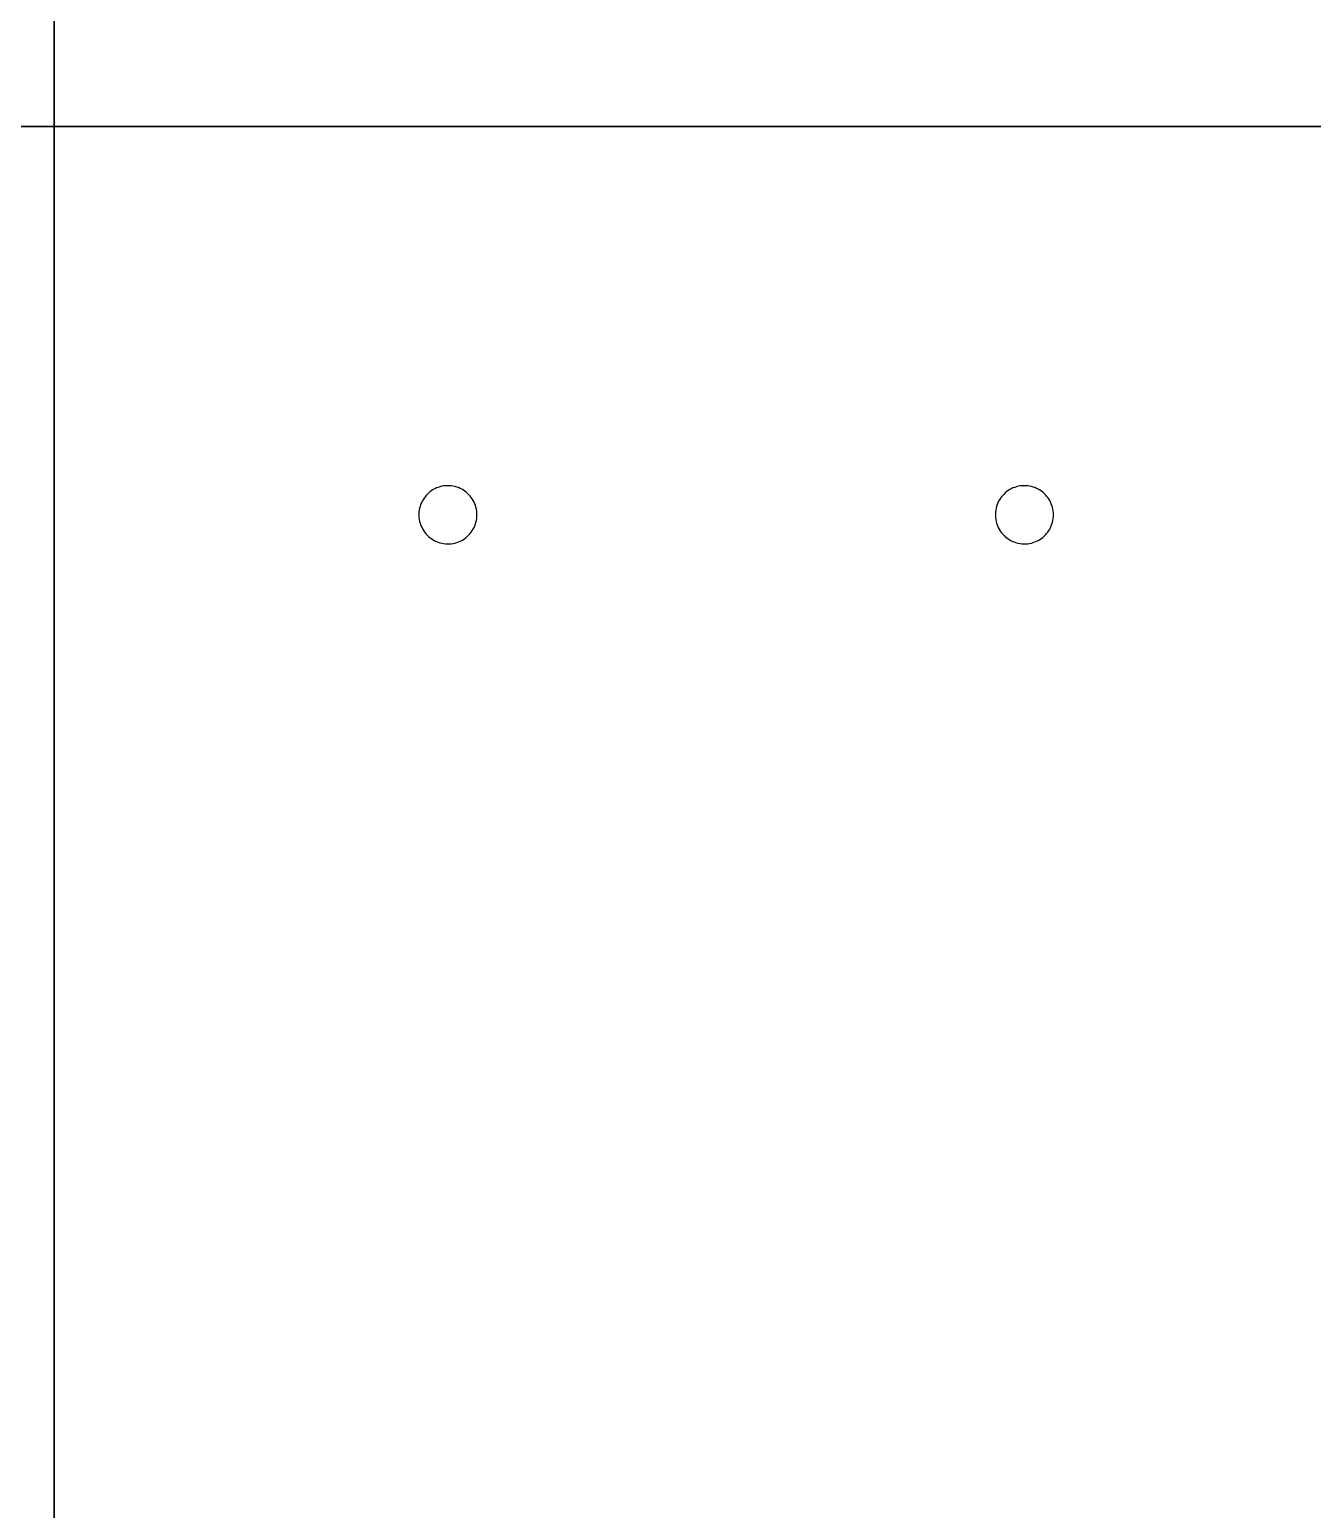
# Model space of a CAD drawing. Header units: metres. Extents: x 0 to 978, y 0 to 1152.
# Drawn here: x 70.3 to 146.4, y 263.5 to 351.4 of the extents above; entities that cross this region are included whole.
import ezdxf

# ---------------------------------------------------------------- set-up
doc = ezdxf.new("R2010")
doc.units = ezdxf.units.M

msp = doc.modelspace()

# ---------------------------------------------------------------- linework, layer by layer
for points in [[(71.755, 0), (71.755, 26.192), (71.755, 52.383), (71.755, 78.575), (71.755, 104.767), (71.755, 130.959), (71.755, 157.15), (71.755, 183.342), (71.755, 209.534), (71.755, 235.726), (71.755, 261.917), (71.755, 288.109), (71.755, 314.301), (71.755, 340.492), (71.755, 366.684), (71.755, 392.876), (71.755, 419.068), (71.755, 445.259), (71.755, 471.451), (71.755, 497.643), (71.755, 523.835), (71.755, 550.026), (71.755, 576.218)], [(71.755, 0), (71.755, 26.192), (71.755, 52.383), (71.755, 78.575), (71.755, 104.767), (71.755, 130.959), (71.755, 157.15), (71.755, 183.342), (71.755, 209.534), (71.755, 235.726), (71.755, 261.917), (71.755, 288.109), (71.755, 314.301), (71.755, 340.492), (71.755, 366.684), (71.755, 392.876), (71.755, 419.068), (71.755, 445.259), (71.755, 471.451), (71.755, 497.643), (71.755, 523.835), (71.755, 550.026), (71.755, 576.218)], [(71.755, 0), (71.755, 23.273), (71.755, 46.545), (71.755, 69.818), (71.755, 93.091), (71.755, 116.364), (71.755, 139.636), (71.755, 162.909), (71.755, 186.182), (71.755, 209.455), (71.755, 232.727), (71.755, 256), (71.755, 279.273), (71.755, 302.545), (71.755, 325.818), (71.755, 349.091), (71.755, 372.364)], [(71.755, 372.364), (71.755, 349.091), (71.755, 325.818), (71.755, 302.545), (71.755, 279.273), (71.755, 256), (71.755, 232.727), (71.755, 209.455), (71.755, 186.182), (71.755, 162.909), (71.755, 139.636), (71.755, 116.364), (71.755, 93.091), (71.755, 69.818), (71.755, 46.545), (71.755, 23.273), (71.755, 0)], [(71.755, 0), (71.755, 23.273), (71.755, 46.545), (71.755, 69.818), (71.755, 93.091), (71.755, 116.364), (71.755, 139.636), (71.755, 162.909), (71.755, 186.182), (71.755, 209.455), (71.755, 232.727), (71.755, 256), (71.755, 279.273), (71.755, 302.545), (71.755, 325.818), (71.755, 349.091), (71.755, 372.364)], [(71.755, 372.364), (71.755, 349.091), (71.755, 325.818), (71.755, 302.545), (71.755, 279.273), (71.755, 256), (71.755, 232.727), (71.755, 209.455), (71.755, 186.182), (71.755, 162.909), (71.755, 139.636), (71.755, 116.364), (71.755, 93.091), (71.755, 69.818), (71.755, 46.545), (71.755, 23.273), (71.755, 0)], [(71.755, 353.152), (71.755, 326.961), (71.755, 300.769), (71.755, 274.577), (71.755, 248.385), (71.755, 222.194), (71.755, 196.002), (71.755, 169.81), (71.755, 143.618), (71.755, 117.427), (71.755, 91.235), (71.755, 65.043), (71.755, 38.852), (71.755, 12.66), (85.287, 0), (111.478, 0), (137.67, 0), (163.862, 0), (190.054, 0), (216.245, 0)], [(71.755, 353.152), (71.755, 326.961), (71.755, 300.769), (71.755, 274.577), (71.755, 248.385), (71.755, 222.194), (71.755, 196.002), (71.755, 169.81), (71.755, 143.618), (71.755, 117.427), (71.755, 91.235), (71.755, 65.043), (71.755, 38.852), (71.755, 12.66), (85.287, 0), (111.478, 0), (137.67, 0), (163.862, 0), (190.054, 0), (216.245, 0)], [(0, 345.6), (15.36, 345.6), (30.72, 345.6), (46.08, 345.6), (61.44, 345.6), (76.8, 345.6), (92.16, 345.6), (107.52, 345.6), (122.88, 345.6), (138.24, 345.6), (153.6, 345.6), (168.96, 345.6), (184.32, 345.6), (199.68, 345.6), (215.04, 345.6), (230.4, 345.6), (245.76, 345.6), (261.12, 345.6), (276.48, 345.6), (291.84, 345.6), (307.2, 345.6)], [(0, 161.28), (0, 176.64), (0, 192), (0, 207.36), (0, 222.72), (0, 238.08), (0, 253.44), (0, 268.8), (0, 284.16), (0, 299.52), (0, 314.88), (0, 330.24), (0, 345.6), (15.36, 345.6), (30.72, 345.6), (46.08, 345.6), (61.44, 345.6), (76.8, 345.6), (92.16, 345.6), (107.52, 345.6), (122.88, 345.6), (138.24, 345.6), (153.6, 345.6)], [(0, 161.28), (0, 176.64), (0, 192), (0, 207.36), (0, 222.72), (0, 238.08), (0, 253.44), (0, 268.8), (0, 284.16), (0, 299.52), (0, 314.88), (0, 330.24), (0, 345.6), (15.36, 345.6), (30.72, 345.6), (46.08, 345.6), (61.44, 345.6), (76.8, 345.6), (92.16, 345.6), (107.52, 345.6), (122.88, 345.6), (138.24, 345.6), (153.6, 345.6)], [(161.28, 345.6), (145.92, 345.6), (130.56, 345.6), (115.2, 345.6), (99.84, 345.6), (84.48, 345.6), (69.12, 345.6), (53.76, 345.6), (38.4, 345.6), (23.04, 345.6), (7.68, 345.6), (0, 337.92), (0, 322.56), (0, 307.2), (0, 291.84), (0, 276.48), (0, 261.12), (0, 245.76), (0, 230.4), (0, 215.04), (0, 199.68), (0, 184.32), (0, 168.96)], [(0, 345.6), (15.36, 345.6), (30.72, 345.6), (46.08, 345.6), (61.44, 345.6), (76.8, 345.6), (92.16, 345.6), (107.52, 345.6), (122.88, 345.6), (138.24, 345.6), (153.6, 345.6), (168.96, 345.6), (184.32, 345.6), (199.68, 345.6), (215.04, 345.6), (230.4, 345.6), (245.76, 345.6), (261.12, 345.6), (276.48, 345.6), (291.84, 345.6), (307.2, 345.6)], [(307.2, 345.6), (291.84, 345.6), (276.48, 345.6), (261.12, 345.6), (245.76, 345.6), (230.4, 345.6), (215.04, 345.6), (199.68, 345.6), (184.32, 345.6), (168.96, 345.6), (153.6, 345.6), (138.24, 345.6), (122.88, 345.6), (107.52, 345.6), (92.16, 345.6), (76.8, 345.6), (61.44, 345.6), (46.08, 345.6), (30.72, 345.6), (15.36, 345.6), (0, 345.6)], [(0, 345.6), (8.378, 345.6), (16.756, 345.6), (25.135, 345.6), (33.513, 345.6), (41.891, 345.6), (50.269, 345.6), (58.647, 345.6), (67.025, 345.6), (75.404, 345.6), (83.782, 345.6), (92.16, 345.6), (100.538, 345.6), (108.916, 345.6), (117.295, 345.6), (125.673, 345.6), (134.051, 345.6), (142.429, 345.6), (150.807, 345.6)], [(150.807, 345.6), (142.429, 345.6), (134.051, 345.6), (125.673, 345.6), (117.295, 345.6), (108.916, 345.6), (100.538, 345.6), (92.16, 345.6), (83.782, 345.6), (75.404, 345.6), (67.025, 345.6), (58.647, 345.6), (50.269, 345.6), (41.891, 345.6), (33.513, 345.6), (25.135, 345.6), (16.756, 345.6), (8.378, 345.6), (0, 345.6)], [(307.2, 345.6), (291.84, 345.6), (276.48, 345.6), (261.12, 345.6), (245.76, 345.6), (230.4, 345.6), (215.04, 345.6), (199.68, 345.6), (184.32, 345.6), (168.96, 345.6), (153.6, 345.6), (138.24, 345.6), (122.88, 345.6), (107.52, 345.6), (92.16, 345.6), (76.8, 345.6), (61.44, 345.6), (46.08, 345.6), (30.72, 345.6), (15.36, 345.6), (0, 345.6)], [(161.28, 345.6), (145.92, 345.6), (130.56, 345.6), (115.2, 345.6), (99.84, 345.6), (84.48, 345.6), (69.12, 345.6), (53.76, 345.6), (38.4, 345.6), (23.04, 345.6), (7.68, 345.6), (0, 337.92), (0, 322.56), (0, 307.2), (0, 291.84), (0, 276.48), (0, 261.12), (0, 245.76), (0, 230.4), (0, 215.04), (0, 199.68), (0, 184.32), (0, 168.96)], [(0, 345.6), (26.749, 345.6), (53.498, 345.6), (80.247, 345.6), (106.996, 345.6), (133.745, 345.6), (160.495, 345.6), (187.244, 345.6), (213.993, 345.6), (240.742, 345.6), (267.491, 345.6), (294.24, 345.6), (320.989, 345.6), (347.738, 345.6), (374.487, 345.6), (401.236, 345.6), (427.985, 345.6), (454.735, 345.6), (481.484, 345.6), (508.233, 345.6)], [(0, 345.6), (19.767, 345.6), (39.535, 345.6), (59.302, 345.6), (79.069, 345.6), (98.836, 345.6), (118.604, 345.6), (138.371, 345.6), (158.138, 345.6), (177.905, 345.6), (197.673, 345.6), (217.44, 345.6), (237.207, 345.6), (256.975, 345.6), (276.742, 345.6), (296.509, 345.6)], [(296.509, 345.6), (276.742, 345.6), (256.975, 345.6), (237.207, 345.6), (217.44, 345.6), (197.673, 345.6), (177.905, 345.6), (158.138, 345.6), (138.371, 345.6), (118.604, 345.6), (98.836, 345.6), (79.069, 345.6), (59.302, 345.6), (39.535, 345.6), (19.767, 345.6), (0, 345.6)], [(309.753, 345.6), (283.004, 345.6), (256.255, 345.6), (229.505, 345.6), (202.756, 345.6), (176.007, 345.6), (149.258, 345.6), (122.509, 345.6), (95.76, 345.6), (69.011, 345.6), (42.262, 345.6), (15.513, 345.6), (0, 334.364), (0, 307.615), (0, 280.865), (0, 254.116), (0, 227.367), (0, 200.618), (0, 173.869)], [(0, 345.6), (26.749, 345.6), (53.498, 345.6), (80.247, 345.6), (106.996, 345.6), (133.745, 345.6), (160.495, 345.6), (187.244, 345.6), (213.993, 345.6), (240.742, 345.6), (267.491, 345.6), (294.24, 345.6), (320.989, 345.6), (347.738, 345.6), (374.487, 345.6), (401.236, 345.6), (427.985, 345.6), (454.735, 345.6), (481.484, 345.6), (508.233, 345.6)], [(296.378, 345.6), (269.629, 345.6), (242.88, 345.6), (216.131, 345.6), (189.382, 345.6), (162.633, 345.6), (135.884, 345.6), (109.135, 345.6), (82.385, 345.6), (55.636, 345.6), (28.887, 345.6), (2.138, 345.6), (0, 320.989), (0, 294.24), (0, 267.491), (0, 240.742), (0, 213.993), (0, 187.244), (0, 160.495)], [(0, 345.6), (15.36, 345.6), (30.72, 345.6), (46.08, 345.6), (61.44, 345.6), (76.8, 345.6), (92.16, 345.6), (107.52, 345.6), (122.88, 345.6), (138.24, 345.6), (153.6, 345.6), (168.96, 345.6), (184.32, 345.6), (199.68, 345.6), (215.04, 345.6), (230.4, 345.6), (245.76, 345.6), (261.12, 345.6), (276.48, 345.6), (291.84, 345.6), (307.2, 345.6)], [(0, 161.28), (0, 176.64), (0, 192), (0, 207.36), (0, 222.72), (0, 238.08), (0, 253.44), (0, 268.8), (0, 284.16), (0, 299.52), (0, 314.88), (0, 330.24), (0, 345.6), (15.36, 345.6), (30.72, 345.6), (46.08, 345.6), (61.44, 345.6), (76.8, 345.6), (92.16, 345.6), (107.52, 345.6), (122.88, 345.6), (138.24, 345.6), (153.6, 345.6)], [(0, 161.28), (0, 176.64), (0, 192), (0, 207.36), (0, 222.72), (0, 238.08), (0, 253.44), (0, 268.8), (0, 284.16), (0, 299.52), (0, 314.88), (0, 330.24), (0, 345.6), (15.36, 345.6), (30.72, 345.6), (46.08, 345.6), (61.44, 345.6), (76.8, 345.6), (92.16, 345.6), (107.52, 345.6), (122.88, 345.6), (138.24, 345.6), (153.6, 345.6)], [(161.28, 345.6), (145.92, 345.6), (130.56, 345.6), (115.2, 345.6), (99.84, 345.6), (84.48, 345.6), (69.12, 345.6), (53.76, 345.6), (38.4, 345.6), (23.04, 345.6), (7.68, 345.6), (0, 337.92), (0, 322.56), (0, 307.2), (0, 291.84), (0, 276.48), (0, 261.12), (0, 245.76), (0, 230.4), (0, 215.04), (0, 199.68), (0, 184.32), (0, 168.96)], [(0, 345.6), (15.36, 345.6), (30.72, 345.6), (46.08, 345.6), (61.44, 345.6), (76.8, 345.6), (92.16, 345.6), (107.52, 345.6), (122.88, 345.6), (138.24, 345.6), (153.6, 345.6), (168.96, 345.6), (184.32, 345.6), (199.68, 345.6), (215.04, 345.6), (230.4, 345.6), (245.76, 345.6), (261.12, 345.6), (276.48, 345.6), (291.84, 345.6), (307.2, 345.6)], [(0, 161.28), (0, 176.64), (0, 192), (0, 207.36), (0, 222.72), (0, 238.08), (0, 253.44), (0, 268.8), (0, 284.16), (0, 299.52), (0, 314.88), (0, 330.24), (0, 345.6), (15.36, 345.6), (30.72, 345.6), (46.08, 345.6), (61.44, 345.6), (76.8, 345.6), (92.16, 345.6), (107.52, 345.6), (122.88, 345.6), (138.24, 345.6), (153.6, 345.6)], [(0, 161.28), (0, 176.64), (0, 192), (0, 207.36), (0, 222.72), (0, 238.08), (0, 253.44), (0, 268.8), (0, 284.16), (0, 299.52), (0, 314.88), (0, 330.24), (0, 345.6), (15.36, 345.6), (30.72, 345.6), (46.08, 345.6), (61.44, 345.6), (76.8, 345.6), (92.16, 345.6), (107.52, 345.6), (122.88, 345.6), (138.24, 345.6), (153.6, 345.6)], [(161.28, 345.6), (145.92, 345.6), (130.56, 345.6), (115.2, 345.6), (99.84, 345.6), (84.48, 345.6), (69.12, 345.6), (53.76, 345.6), (38.4, 345.6), (23.04, 345.6), (7.68, 345.6), (0, 337.92), (0, 322.56), (0, 307.2), (0, 291.84), (0, 276.48), (0, 261.12), (0, 245.76), (0, 230.4), (0, 215.04), (0, 199.68), (0, 184.32), (0, 168.96)], [(0, 345.6), (15.36, 345.6), (30.72, 345.6), (46.08, 345.6), (61.44, 345.6), (76.8, 345.6), (92.16, 345.6), (107.52, 345.6), (122.88, 345.6), (138.24, 345.6), (153.6, 345.6), (168.96, 345.6), (184.32, 345.6), (199.68, 345.6), (215.04, 345.6), (230.4, 345.6), (245.76, 345.6), (261.12, 345.6), (276.48, 345.6), (291.84, 345.6), (307.2, 345.6)], [(0, 161.28), (0, 176.64), (0, 192), (0, 207.36), (0, 222.72), (0, 238.08), (0, 253.44), (0, 268.8), (0, 284.16), (0, 299.52), (0, 314.88), (0, 330.24), (0, 345.6), (15.36, 345.6), (30.72, 345.6), (46.08, 345.6), (61.44, 345.6), (76.8, 345.6), (92.16, 345.6), (107.52, 345.6), (122.88, 345.6), (138.24, 345.6), (153.6, 345.6)], [(0, 161.28), (0, 176.64), (0, 192), (0, 207.36), (0, 222.72), (0, 238.08), (0, 253.44), (0, 268.8), (0, 284.16), (0, 299.52), (0, 314.88), (0, 330.24), (0, 345.6), (15.36, 345.6), (30.72, 345.6), (46.08, 345.6), (61.44, 345.6), (76.8, 345.6), (92.16, 345.6), (107.52, 345.6), (122.88, 345.6), (138.24, 345.6), (153.6, 345.6)], [(161.28, 345.6), (145.92, 345.6), (130.56, 345.6), (115.2, 345.6), (99.84, 345.6), (84.48, 345.6), (69.12, 345.6), (53.76, 345.6), (38.4, 345.6), (23.04, 345.6), (7.68, 345.6), (0, 337.92), (0, 322.56), (0, 307.2), (0, 291.84), (0, 276.48), (0, 261.12), (0, 245.76), (0, 230.4), (0, 215.04), (0, 199.68), (0, 184.32), (0, 168.96)], [(0, 345.6), (15.36, 345.6), (30.72, 345.6), (46.08, 345.6), (61.44, 345.6), (76.8, 345.6), (92.16, 345.6), (107.52, 345.6), (122.88, 345.6), (138.24, 345.6), (153.6, 345.6), (168.96, 345.6), (184.32, 345.6), (199.68, 345.6), (215.04, 345.6), (230.4, 345.6), (245.76, 345.6), (261.12, 345.6), (276.48, 345.6), (291.84, 345.6), (307.2, 345.6)], [(0, 161.28), (0, 176.64), (0, 192), (0, 207.36), (0, 222.72), (0, 238.08), (0, 253.44), (0, 268.8), (0, 284.16), (0, 299.52), (0, 314.88), (0, 330.24), (0, 345.6), (15.36, 345.6), (30.72, 345.6), (46.08, 345.6), (61.44, 345.6), (76.8, 345.6), (92.16, 345.6), (107.52, 345.6), (122.88, 345.6), (138.24, 345.6), (153.6, 345.6)], [(0, 161.28), (0, 176.64), (0, 192), (0, 207.36), (0, 222.72), (0, 238.08), (0, 253.44), (0, 268.8), (0, 284.16), (0, 299.52), (0, 314.88), (0, 330.24), (0, 345.6), (15.36, 345.6), (30.72, 345.6), (46.08, 345.6), (61.44, 345.6), (76.8, 345.6), (92.16, 345.6), (107.52, 345.6), (122.88, 345.6), (138.24, 345.6), (153.6, 345.6)], [(161.28, 345.6), (145.92, 345.6), (130.56, 345.6), (115.2, 345.6), (99.84, 345.6), (84.48, 345.6), (69.12, 345.6), (53.76, 345.6), (38.4, 345.6), (23.04, 345.6), (7.68, 345.6), (0, 337.92), (0, 322.56), (0, 307.2), (0, 291.84), (0, 276.48), (0, 261.12), (0, 245.76), (0, 230.4), (0, 215.04), (0, 199.68), (0, 184.32), (0, 168.96)], [(146.618, 345.6), (138.24, 345.6), (129.862, 345.6), (121.484, 345.6), (113.105, 345.6), (104.727, 345.6), (96.349, 345.6), (87.971, 345.6), (79.593, 345.6), (71.215, 345.6), (62.836, 345.6)], [(62.836, 345.6), (71.215, 345.6), (79.593, 345.6), (87.971, 345.6), (96.349, 345.6), (104.727, 345.6), (113.105, 345.6), (121.484, 345.6), (129.862, 345.6), (138.24, 345.6), (146.618, 345.6)], [(146.618, 345.6), (138.24, 345.6), (129.862, 345.6), (121.484, 345.6), (113.105, 345.6), (104.727, 345.6), (96.349, 345.6), (87.971, 345.6), (79.593, 345.6), (71.215, 345.6), (62.836, 345.6)], [(62.836, 345.6), (71.215, 345.6), (79.593, 345.6), (87.971, 345.6), (96.349, 345.6), (104.727, 345.6), (113.105, 345.6), (121.484, 345.6), (129.862, 345.6), (138.24, 345.6), (146.618, 345.6)], [(146.618, 345.6), (138.24, 345.6), (129.862, 345.6), (121.484, 345.6), (113.105, 345.6), (104.727, 345.6), (96.349, 345.6), (87.971, 345.6), (79.593, 345.6), (71.215, 345.6), (62.836, 345.6)], [(62.836, 345.6), (71.215, 345.6), (79.593, 345.6), (87.971, 345.6), (96.349, 345.6), (104.727, 345.6), (113.105, 345.6), (121.484, 345.6), (129.862, 345.6), (138.24, 345.6), (146.618, 345.6)], [(146.618, 345.6), (138.24, 345.6), (129.862, 345.6), (121.484, 345.6), (113.105, 345.6), (104.727, 345.6), (96.349, 345.6), (87.971, 345.6), (79.593, 345.6), (71.215, 345.6), (62.836, 345.6)], [(62.836, 345.6), (71.215, 345.6), (79.593, 345.6), (87.971, 345.6), (96.349, 345.6), (104.727, 345.6), (113.105, 345.6), (121.484, 345.6), (129.862, 345.6), (138.24, 345.6), (146.618, 345.6)], [(146.618, 345.6), (138.24, 345.6), (129.862, 345.6), (121.484, 345.6), (113.105, 345.6), (104.727, 345.6), (96.349, 345.6), (87.971, 345.6), (79.593, 345.6), (71.215, 345.6), (62.836, 345.6)], [(62.836, 345.6), (71.215, 345.6), (79.593, 345.6), (87.971, 345.6), (96.349, 345.6), (104.727, 345.6), (113.105, 345.6), (121.484, 345.6), (129.862, 345.6), (138.24, 345.6), (146.618, 345.6)], [(96.849, 322.56), (96.846, 322.675), (96.835, 322.788), (96.816, 322.898), (96.791, 323.006), (96.76, 323.111), (96.722, 323.214), (96.677, 323.313), (96.627, 323.409), (96.571, 323.501), (96.51, 323.589), (96.444, 323.673), (96.372, 323.753), (96.296, 323.828), (96.215, 323.899), (96.13, 323.964), (96.041, 324.024), (95.948, 324.079), (95.851, 324.127), (95.751, 324.17), (95.648, 324.207), (95.543, 324.237), (95.434, 324.26), (95.323, 324.277), (95.21, 324.286), (95.095, 324.288), (94.981, 324.282), (94.869, 324.269), (94.759, 324.249), (94.652, 324.223), (94.547, 324.189), (94.446, 324.15), (94.348, 324.104), (94.253, 324.052), (94.162, 323.995), (94.075, 323.932), (93.992, 323.864), (93.913, 323.791), (93.839, 323.714), (93.77, 323.632), (93.706, 323.546), (93.648, 323.455), (93.595, 323.361), (93.547, 323.264), (93.506, 323.163), (93.471, 323.059), (93.443, 322.952), (93.421, 322.843), (93.407, 322.731), (93.399, 322.618), (93.399, 322.502), (93.407, 322.389), (93.421, 322.277), (93.443, 322.168), (93.471, 322.061), (93.506, 321.957), (93.547, 321.856), (93.595, 321.759), (93.648, 321.665), (93.706, 321.574), (93.77, 321.488), (93.839, 321.406), (93.913, 321.329), (93.992, 321.256), (94.075, 321.188), (94.162, 321.125), (94.253, 321.068), (94.348, 321.016), (94.446, 320.97), (94.547, 320.931), (94.652, 320.897), (94.759, 320.871), (94.869, 320.851), (94.981, 320.838), (95.095, 320.832), (95.21, 320.834), (95.323, 320.843), (95.434, 320.86), (95.543, 320.883), (95.648, 320.913), (95.751, 320.95), (95.851, 320.993), (95.948, 321.041), (96.041, 321.096), (96.13, 321.156), (96.215, 321.221), (96.296, 321.292), (96.372, 321.367), (96.444, 321.447), (96.51, 321.531), (96.571, 321.619), (96.627, 321.711), (96.677, 321.807), (96.722, 321.906), (96.76, 322.009), (96.791, 322.114), (96.816, 322.222), (96.835, 322.332), (96.846, 322.445), (96.849, 322.56)], [(96.849, 322.56), (96.846, 322.675), (96.835, 322.788), (96.816, 322.898), (96.791, 323.006), (96.76, 323.111), (96.722, 323.214), (96.677, 323.313), (96.627, 323.409), (96.571, 323.501), (96.51, 323.589), (96.444, 323.673), (96.372, 323.753), (96.296, 323.828), (96.215, 323.899), (96.13, 323.964), (96.041, 324.024), (95.948, 324.079), (95.851, 324.127), (95.751, 324.17), (95.648, 324.207), (95.543, 324.237), (95.434, 324.26), (95.323, 324.277), (95.21, 324.286), (95.095, 324.288), (94.981, 324.282), (94.869, 324.269), (94.759, 324.249), (94.652, 324.223), (94.547, 324.189), (94.446, 324.15), (94.348, 324.104), (94.253, 324.052), (94.162, 323.995), (94.075, 323.932), (93.992, 323.864), (93.913, 323.791), (93.839, 323.714), (93.77, 323.632), (93.706, 323.546), (93.648, 323.455), (93.595, 323.361), (93.547, 323.264), (93.506, 323.163), (93.471, 323.059), (93.443, 322.952), (93.421, 322.843), (93.407, 322.731), (93.399, 322.618), (93.399, 322.502), (93.407, 322.389), (93.421, 322.277), (93.443, 322.168), (93.471, 322.061), (93.506, 321.957), (93.547, 321.856), (93.595, 321.759), (93.648, 321.665), (93.706, 321.574), (93.77, 321.488), (93.839, 321.406), (93.913, 321.329), (93.992, 321.256), (94.075, 321.188), (94.162, 321.125), (94.253, 321.068), (94.348, 321.016), (94.446, 320.97), (94.547, 320.931), (94.652, 320.897), (94.759, 320.871), (94.869, 320.851), (94.981, 320.838), (95.095, 320.832), (95.21, 320.834), (95.323, 320.843), (95.434, 320.86), (95.543, 320.883), (95.648, 320.913), (95.751, 320.95), (95.851, 320.993), (95.948, 321.041), (96.041, 321.096), (96.13, 321.156), (96.215, 321.221), (96.296, 321.292), (96.372, 321.367), (96.444, 321.447), (96.51, 321.531), (96.571, 321.619), (96.627, 321.711), (96.677, 321.807), (96.722, 321.906), (96.76, 322.009), (96.791, 322.114), (96.816, 322.222), (96.835, 322.332), (96.846, 322.445), (96.849, 322.56)], [(96.849, 322.56), (96.846, 322.675), (96.835, 322.788), (96.816, 322.898), (96.791, 323.006), (96.76, 323.111), (96.722, 323.214), (96.677, 323.313), (96.627, 323.409), (96.571, 323.501), (96.51, 323.589), (96.444, 323.673), (96.372, 323.753), (96.296, 323.828), (96.215, 323.899), (96.13, 323.964), (96.041, 324.024), (95.948, 324.079), (95.851, 324.127), (95.751, 324.17), (95.648, 324.207), (95.543, 324.237), (95.434, 324.26), (95.323, 324.277), (95.21, 324.286), (95.095, 324.288), (94.981, 324.282), (94.869, 324.269), (94.759, 324.249), (94.652, 324.223), (94.547, 324.189), (94.446, 324.15), (94.348, 324.104), (94.253, 324.052), (94.162, 323.995), (94.075, 323.932), (93.992, 323.864), (93.913, 323.791), (93.839, 323.714), (93.77, 323.632), (93.706, 323.546), (93.648, 323.455), (93.595, 323.361), (93.547, 323.264), (93.506, 323.163), (93.471, 323.059), (93.443, 322.952), (93.421, 322.843), (93.407, 322.731), (93.399, 322.618), (93.399, 322.502), (93.407, 322.389), (93.421, 322.277), (93.443, 322.168), (93.471, 322.061), (93.506, 321.957), (93.547, 321.856), (93.595, 321.759), (93.648, 321.665), (93.706, 321.574), (93.77, 321.488), (93.839, 321.406), (93.913, 321.329), (93.992, 321.256), (94.075, 321.188), (94.162, 321.125), (94.253, 321.068), (94.348, 321.016), (94.446, 320.97), (94.547, 320.931), (94.652, 320.897), (94.759, 320.871), (94.869, 320.851), (94.981, 320.838), (95.095, 320.832), (95.21, 320.834), (95.323, 320.843), (95.434, 320.86), (95.543, 320.883), (95.648, 320.913), (95.751, 320.95), (95.851, 320.993), (95.948, 321.041), (96.041, 321.096), (96.13, 321.156), (96.215, 321.221), (96.296, 321.292), (96.372, 321.367), (96.444, 321.447), (96.51, 321.531), (96.571, 321.619), (96.627, 321.711), (96.677, 321.807), (96.722, 321.906), (96.76, 322.009), (96.791, 322.114), (96.816, 322.222), (96.835, 322.332), (96.846, 322.445), (96.849, 322.56)], [(96.849, 322.56), (96.846, 322.675), (96.835, 322.788), (96.816, 322.898), (96.791, 323.006), (96.76, 323.111), (96.722, 323.214), (96.677, 323.313), (96.627, 323.409), (96.571, 323.501), (96.51, 323.589), (96.444, 323.673), (96.372, 323.753), (96.296, 323.828), (96.215, 323.899), (96.13, 323.964), (96.041, 324.024), (95.948, 324.079), (95.851, 324.127), (95.751, 324.17), (95.648, 324.207), (95.543, 324.237), (95.434, 324.26), (95.323, 324.277), (95.21, 324.286), (95.095, 324.288), (94.981, 324.282), (94.869, 324.269), (94.759, 324.249), (94.652, 324.223), (94.547, 324.189), (94.446, 324.15), (94.348, 324.104), (94.253, 324.052), (94.162, 323.995), (94.075, 323.932), (93.992, 323.864), (93.913, 323.791), (93.839, 323.714), (93.77, 323.632), (93.706, 323.546), (93.648, 323.455), (93.595, 323.361), (93.547, 323.264), (93.506, 323.163), (93.471, 323.059), (93.443, 322.952), (93.421, 322.843), (93.407, 322.731), (93.399, 322.618), (93.399, 322.502), (93.407, 322.389), (93.421, 322.277), (93.443, 322.168), (93.471, 322.061), (93.506, 321.957), (93.547, 321.856), (93.595, 321.759), (93.648, 321.665), (93.706, 321.574), (93.77, 321.488), (93.839, 321.406), (93.913, 321.329), (93.992, 321.256), (94.075, 321.188), (94.162, 321.125), (94.253, 321.068), (94.348, 321.016), (94.446, 320.97), (94.547, 320.931), (94.652, 320.897), (94.759, 320.871), (94.869, 320.851), (94.981, 320.838), (95.095, 320.832), (95.21, 320.834), (95.323, 320.843), (95.434, 320.86), (95.543, 320.883), (95.648, 320.913), (95.751, 320.95), (95.851, 320.993), (95.948, 321.041), (96.041, 321.096), (96.13, 321.156), (96.215, 321.221), (96.296, 321.292), (96.372, 321.367), (96.444, 321.447), (96.51, 321.531), (96.571, 321.619), (96.627, 321.711), (96.677, 321.807), (96.722, 321.906), (96.76, 322.009), (96.791, 322.114), (96.816, 322.222), (96.835, 322.332), (96.846, 322.445), (96.849, 322.56)], [(96.849, 322.56), (96.846, 322.675), (96.835, 322.788), (96.816, 322.898), (96.791, 323.006), (96.76, 323.111), (96.722, 323.214), (96.677, 323.313), (96.627, 323.409), (96.571, 323.501), (96.51, 323.589), (96.444, 323.673), (96.372, 323.753), (96.296, 323.828), (96.215, 323.899), (96.13, 323.964), (96.041, 324.024), (95.948, 324.079), (95.851, 324.127), (95.751, 324.17), (95.648, 324.207), (95.543, 324.237), (95.434, 324.26), (95.323, 324.277), (95.21, 324.286), (95.095, 324.288), (94.981, 324.282), (94.869, 324.269), (94.759, 324.249), (94.652, 324.223), (94.547, 324.189), (94.446, 324.15), (94.348, 324.104), (94.253, 324.052), (94.162, 323.995), (94.075, 323.932), (93.992, 323.864), (93.913, 323.791), (93.839, 323.714), (93.77, 323.632), (93.706, 323.546), (93.648, 323.455), (93.595, 323.361), (93.547, 323.264), (93.506, 323.163), (93.471, 323.059), (93.443, 322.952), (93.421, 322.843), (93.407, 322.731), (93.399, 322.618), (93.399, 322.502), (93.407, 322.389), (93.421, 322.277), (93.443, 322.168), (93.471, 322.061), (93.506, 321.957), (93.547, 321.856), (93.595, 321.759), (93.648, 321.665), (93.706, 321.574), (93.77, 321.488), (93.839, 321.406), (93.913, 321.329), (93.992, 321.256), (94.075, 321.188), (94.162, 321.125), (94.253, 321.068), (94.348, 321.016), (94.446, 320.97), (94.547, 320.931), (94.652, 320.897), (94.759, 320.871), (94.869, 320.851), (94.981, 320.838), (95.095, 320.832), (95.21, 320.834), (95.323, 320.843), (95.434, 320.86), (95.543, 320.883), (95.648, 320.913), (95.751, 320.95), (95.851, 320.993), (95.948, 321.041), (96.041, 321.096), (96.13, 321.156), (96.215, 321.221), (96.296, 321.292), (96.372, 321.367), (96.444, 321.447), (96.51, 321.531), (96.571, 321.619), (96.627, 321.711), (96.677, 321.807), (96.722, 321.906), (96.76, 322.009), (96.791, 322.114), (96.816, 322.222), (96.835, 322.332), (96.846, 322.445), (96.849, 322.56)], [(96.849, 322.56), (96.846, 322.675), (96.835, 322.788), (96.816, 322.898), (96.791, 323.006), (96.76, 323.111), (96.722, 323.214), (96.677, 323.313), (96.627, 323.409), (96.571, 323.501), (96.51, 323.589), (96.444, 323.673), (96.372, 323.753), (96.296, 323.828), (96.215, 323.899), (96.13, 323.964), (96.041, 324.024), (95.948, 324.079), (95.851, 324.127), (95.751, 324.17), (95.648, 324.207), (95.543, 324.237), (95.434, 324.26), (95.323, 324.277), (95.21, 324.286), (95.095, 324.288), (94.981, 324.282), (94.869, 324.269), (94.759, 324.249), (94.652, 324.223), (94.547, 324.189), (94.446, 324.15), (94.348, 324.104), (94.253, 324.052), (94.162, 323.995), (94.075, 323.932), (93.992, 323.864), (93.913, 323.791), (93.839, 323.714), (93.77, 323.632), (93.706, 323.546), (93.648, 323.455), (93.595, 323.361), (93.547, 323.264), (93.506, 323.163), (93.471, 323.059), (93.443, 322.952), (93.421, 322.843), (93.407, 322.731), (93.399, 322.618), (93.399, 322.502), (93.407, 322.389), (93.421, 322.277), (93.443, 322.168), (93.471, 322.061), (93.506, 321.957), (93.547, 321.856), (93.595, 321.759), (93.648, 321.665), (93.706, 321.574), (93.77, 321.488), (93.839, 321.406), (93.913, 321.329), (93.992, 321.256), (94.075, 321.188), (94.162, 321.125), (94.253, 321.068), (94.348, 321.016), (94.446, 320.97), (94.547, 320.931), (94.652, 320.897), (94.759, 320.871), (94.869, 320.851), (94.981, 320.838), (95.095, 320.832), (95.21, 320.834), (95.323, 320.843), (95.434, 320.86), (95.543, 320.883), (95.648, 320.913), (95.751, 320.95), (95.851, 320.993), (95.948, 321.041), (96.041, 321.096), (96.13, 321.156), (96.215, 321.221), (96.296, 321.292), (96.372, 321.367), (96.444, 321.447), (96.51, 321.531), (96.571, 321.619), (96.627, 321.711), (96.677, 321.807), (96.722, 321.906), (96.76, 322.009), (96.791, 322.114), (96.816, 322.222), (96.835, 322.332), (96.846, 322.445), (96.849, 322.56)], [(96.849, 322.56), (96.846, 322.675), (96.835, 322.788), (96.816, 322.898), (96.791, 323.006), (96.76, 323.111), (96.722, 323.214), (96.677, 323.313), (96.627, 323.409), (96.571, 323.501), (96.51, 323.589), (96.444, 323.673), (96.372, 323.753), (96.296, 323.828), (96.215, 323.899), (96.13, 323.964), (96.041, 324.024), (95.948, 324.079), (95.851, 324.127), (95.751, 324.17), (95.648, 324.207), (95.543, 324.237), (95.434, 324.26), (95.323, 324.277), (95.21, 324.286), (95.095, 324.288), (94.981, 324.282), (94.869, 324.269), (94.759, 324.249), (94.652, 324.223), (94.547, 324.189), (94.446, 324.15), (94.348, 324.104), (94.253, 324.052), (94.162, 323.995), (94.075, 323.932), (93.992, 323.864), (93.913, 323.791), (93.839, 323.714), (93.77, 323.632), (93.706, 323.546), (93.648, 323.455), (93.595, 323.361), (93.547, 323.264), (93.506, 323.163), (93.471, 323.059), (93.443, 322.952), (93.421, 322.843), (93.407, 322.731), (93.399, 322.618), (93.399, 322.502), (93.407, 322.389), (93.421, 322.277), (93.443, 322.168), (93.471, 322.061), (93.506, 321.957), (93.547, 321.856), (93.595, 321.759), (93.648, 321.665), (93.706, 321.574), (93.77, 321.488), (93.839, 321.406), (93.913, 321.329), (93.992, 321.256), (94.075, 321.188), (94.162, 321.125), (94.253, 321.068), (94.348, 321.016), (94.446, 320.97), (94.547, 320.931), (94.652, 320.897), (94.759, 320.871), (94.869, 320.851), (94.981, 320.838), (95.095, 320.832), (95.21, 320.834), (95.323, 320.843), (95.434, 320.86), (95.543, 320.883), (95.648, 320.913), (95.751, 320.95), (95.851, 320.993), (95.948, 321.041), (96.041, 321.096), (96.13, 321.156), (96.215, 321.221), (96.296, 321.292), (96.372, 321.367), (96.444, 321.447), (96.51, 321.531), (96.571, 321.619), (96.627, 321.711), (96.677, 321.807), (96.722, 321.906), (96.76, 322.009), (96.791, 322.114), (96.816, 322.222), (96.835, 322.332), (96.846, 322.445), (96.849, 322.56)], [(96.849, 322.56), (96.846, 322.675), (96.835, 322.788), (96.816, 322.898), (96.791, 323.006), (96.76, 323.111), (96.722, 323.214), (96.677, 323.313), (96.627, 323.409), (96.571, 323.501), (96.51, 323.589), (96.444, 323.673), (96.372, 323.753), (96.296, 323.828), (96.215, 323.899), (96.13, 323.964), (96.041, 324.024), (95.948, 324.079), (95.851, 324.127), (95.751, 324.17), (95.648, 324.207), (95.543, 324.237), (95.434, 324.26), (95.323, 324.277), (95.21, 324.286), (95.095, 324.288), (94.981, 324.282), (94.869, 324.269), (94.759, 324.249), (94.652, 324.223), (94.547, 324.189), (94.446, 324.15), (94.348, 324.104), (94.253, 324.052), (94.162, 323.995), (94.075, 323.932), (93.992, 323.864), (93.913, 323.791), (93.839, 323.714), (93.77, 323.632), (93.706, 323.546), (93.648, 323.455), (93.595, 323.361), (93.547, 323.264), (93.506, 323.163), (93.471, 323.059), (93.443, 322.952), (93.421, 322.843), (93.407, 322.731), (93.399, 322.618), (93.399, 322.502), (93.407, 322.389), (93.421, 322.277), (93.443, 322.168), (93.471, 322.061), (93.506, 321.957), (93.547, 321.856), (93.595, 321.759), (93.648, 321.665), (93.706, 321.574), (93.77, 321.488), (93.839, 321.406), (93.913, 321.329), (93.992, 321.256), (94.075, 321.188), (94.162, 321.125), (94.253, 321.068), (94.348, 321.016), (94.446, 320.97), (94.547, 320.931), (94.652, 320.897), (94.759, 320.871), (94.869, 320.851), (94.981, 320.838), (95.095, 320.832), (95.21, 320.834), (95.323, 320.843), (95.434, 320.86), (95.543, 320.883), (95.648, 320.913), (95.751, 320.95), (95.851, 320.993), (95.948, 321.041), (96.041, 321.096), (96.13, 321.156), (96.215, 321.221), (96.296, 321.292), (96.372, 321.367), (96.444, 321.447), (96.51, 321.531), (96.571, 321.619), (96.627, 321.711), (96.677, 321.807), (96.722, 321.906), (96.76, 322.009), (96.791, 322.114), (96.816, 322.222), (96.835, 322.332), (96.846, 322.445), (96.849, 322.56)], [(96.849, 322.56), (96.846, 322.675), (96.835, 322.788), (96.816, 322.898), (96.791, 323.006), (96.76, 323.111), (96.722, 323.214), (96.677, 323.313), (96.627, 323.409), (96.571, 323.501), (96.51, 323.589), (96.444, 323.673), (96.372, 323.753), (96.296, 323.828), (96.215, 323.899), (96.13, 323.964), (96.041, 324.024), (95.948, 324.079), (95.851, 324.127), (95.751, 324.17), (95.648, 324.207), (95.543, 324.237), (95.434, 324.26), (95.323, 324.277), (95.21, 324.286), (95.095, 324.288), (94.981, 324.282), (94.869, 324.269), (94.759, 324.249), (94.652, 324.223), (94.547, 324.189), (94.446, 324.15), (94.348, 324.104), (94.253, 324.052), (94.162, 323.995), (94.075, 323.932), (93.992, 323.864), (93.913, 323.791), (93.839, 323.714), (93.77, 323.632), (93.706, 323.546), (93.648, 323.455), (93.595, 323.361), (93.547, 323.264), (93.506, 323.163), (93.471, 323.059), (93.443, 322.952), (93.421, 322.843), (93.407, 322.731), (93.399, 322.618), (93.399, 322.502), (93.407, 322.389), (93.421, 322.277), (93.443, 322.168), (93.471, 322.061), (93.506, 321.957), (93.547, 321.856), (93.595, 321.759), (93.648, 321.665), (93.706, 321.574), (93.77, 321.488), (93.839, 321.406), (93.913, 321.329), (93.992, 321.256), (94.075, 321.188), (94.162, 321.125), (94.253, 321.068), (94.348, 321.016), (94.446, 320.97), (94.547, 320.931), (94.652, 320.897), (94.759, 320.871), (94.869, 320.851), (94.981, 320.838), (95.095, 320.832), (95.21, 320.834), (95.323, 320.843), (95.434, 320.86), (95.543, 320.883), (95.648, 320.913), (95.751, 320.95), (95.851, 320.993), (95.948, 321.041), (96.041, 321.096), (96.13, 321.156), (96.215, 321.221), (96.296, 321.292), (96.372, 321.367), (96.444, 321.447), (96.51, 321.531), (96.571, 321.619), (96.627, 321.711), (96.677, 321.807), (96.722, 321.906), (96.76, 322.009), (96.791, 322.114), (96.816, 322.222), (96.835, 322.332), (96.846, 322.445), (96.849, 322.56)], [(131.074, 322.56), (131.07, 322.675), (131.059, 322.788), (131.041, 322.898), (131.016, 323.006), (130.984, 323.111), (130.946, 323.214), (130.902, 323.313), (130.852, 323.409), (130.796, 323.501), (130.735, 323.589), (130.668, 323.673), (130.597, 323.753), (130.52, 323.828), (130.44, 323.899), (130.354, 323.964), (130.265, 324.024), (130.172, 324.079), (130.076, 324.127), (129.976, 324.17), (129.873, 324.207), (129.767, 324.237), (129.659, 324.26), (129.548, 324.277), (129.434, 324.286), (129.32, 324.288), (129.205, 324.282), (129.093, 324.269), (128.984, 324.249), (128.876, 324.223), (128.772, 324.189), (128.67, 324.15), (128.572, 324.104), (128.477, 324.052), (128.386, 323.995), (128.299, 323.932), (128.216, 323.864), (128.138, 323.791), (128.064, 323.714), (127.995, 323.632), (127.931, 323.546), (127.872, 323.455), (127.819, 323.361), (127.772, 323.264), (127.731, 323.163), (127.696, 323.059), (127.667, 322.952), (127.646, 322.843), (127.631, 322.731), (127.624, 322.618), (127.624, 322.502), (127.631, 322.389), (127.646, 322.277), (127.667, 322.168), (127.696, 322.061), (127.731, 321.957), (127.772, 321.856), (127.819, 321.759), (127.872, 321.665), (127.931, 321.574), (127.995, 321.488), (128.064, 321.406), (128.138, 321.329), (128.216, 321.256), (128.299, 321.188), (128.386, 321.125), (128.477, 321.068), (128.572, 321.016), (128.67, 320.97), (128.772, 320.931), (128.876, 320.897), (128.984, 320.871), (129.093, 320.851), (129.205, 320.838), (129.32, 320.832), (129.434, 320.834), (129.548, 320.843), (129.659, 320.86), (129.767, 320.883), (129.873, 320.913), (129.976, 320.95), (130.076, 320.993), (130.172, 321.041), (130.265, 321.096), (130.354, 321.156), (130.44, 321.221), (130.52, 321.292), (130.597, 321.367), (130.668, 321.447), (130.735, 321.531), (130.796, 321.619), (130.852, 321.711), (130.902, 321.807), (130.946, 321.906), (130.984, 322.009), (131.016, 322.114), (131.041, 322.222), (131.059, 322.332), (131.07, 322.445), (131.074, 322.56)]]:
    msp.add_lwpolyline(points)

doc.saveas('drawing.dxf')
